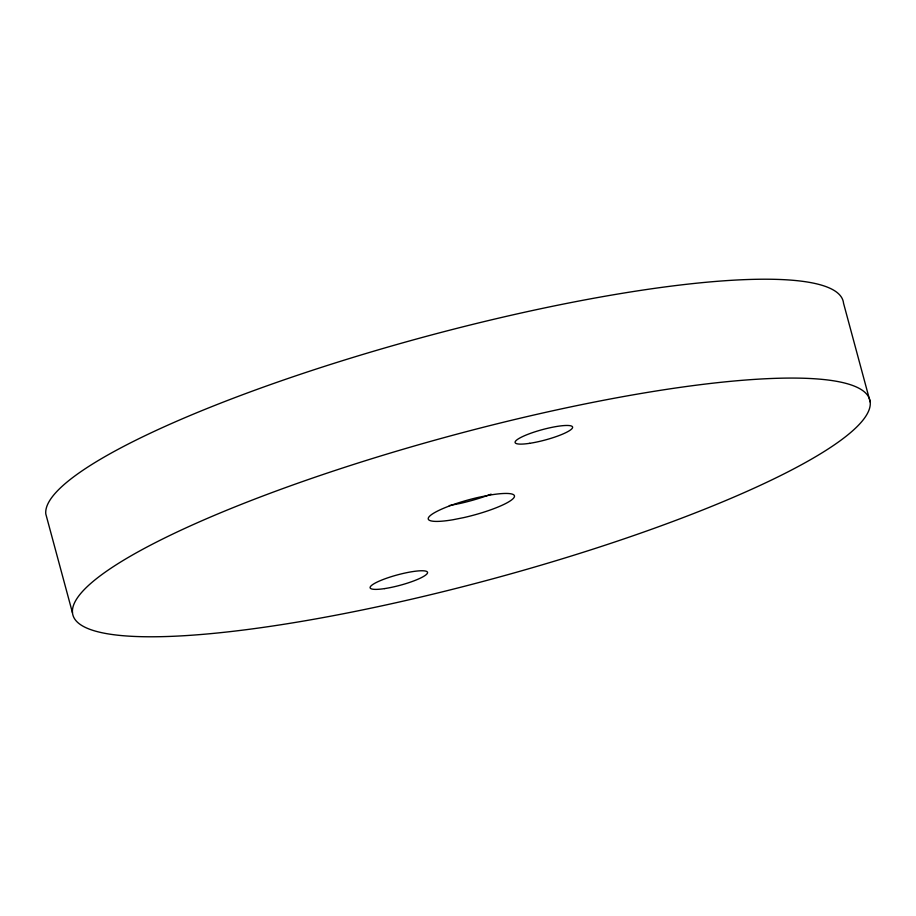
<?xml version="1.0" encoding="UTF-8"?>
<svg xmlns="http://www.w3.org/2000/svg" width="916" height="916" viewBox="0 0 916 916"><rect width="100%" height="100%" fill="white"/><g stroke="black" fill="none" stroke-linecap="round" stroke-linejoin="round"><path stroke-width="1.37" d="M449.287 505.609L460.027 503.468A44.621 8.049 -15.1 0 0 491.102 494.148M870.2 402.032A412.715 74.505 -15.1 0 0 265.045 495.178A412.715 74.505 -15.1 0 0 278.773 625.078A412.715 74.505 -15.1 0 0 870.2 402.032L843.522 303.173A412.715 74.505 -15.1 0 0 436.737 333.573A412.715 74.505 -15.1 0 0 45.8 513.968L72.478 612.827M489.568 495.132L478.839 497.274A44.621 8.049 -15.1 0 0 430.211 515.639A44.621 8.049 -15.1 0 0 453.099 519.727L463.84 517.586A44.621 8.049 -15.1 0 0 512.468 499.231A44.621 8.049 -15.1 0 0 489.568 495.132M529.654 443.321A29.747 5.37 -15.1 0 0 572.615 427.268A29.747 5.37 -15.1 0 0 529.311 433.783A29.747 5.37 -15.1 0 0 529.654 443.321M384.606 588.599A29.747 5.37 -15.1 0 0 427.566 572.546A29.747 5.37 -15.1 0 0 384.273 579.072A29.747 5.37 -15.1 0 0 384.606 588.599"/></g></svg>
